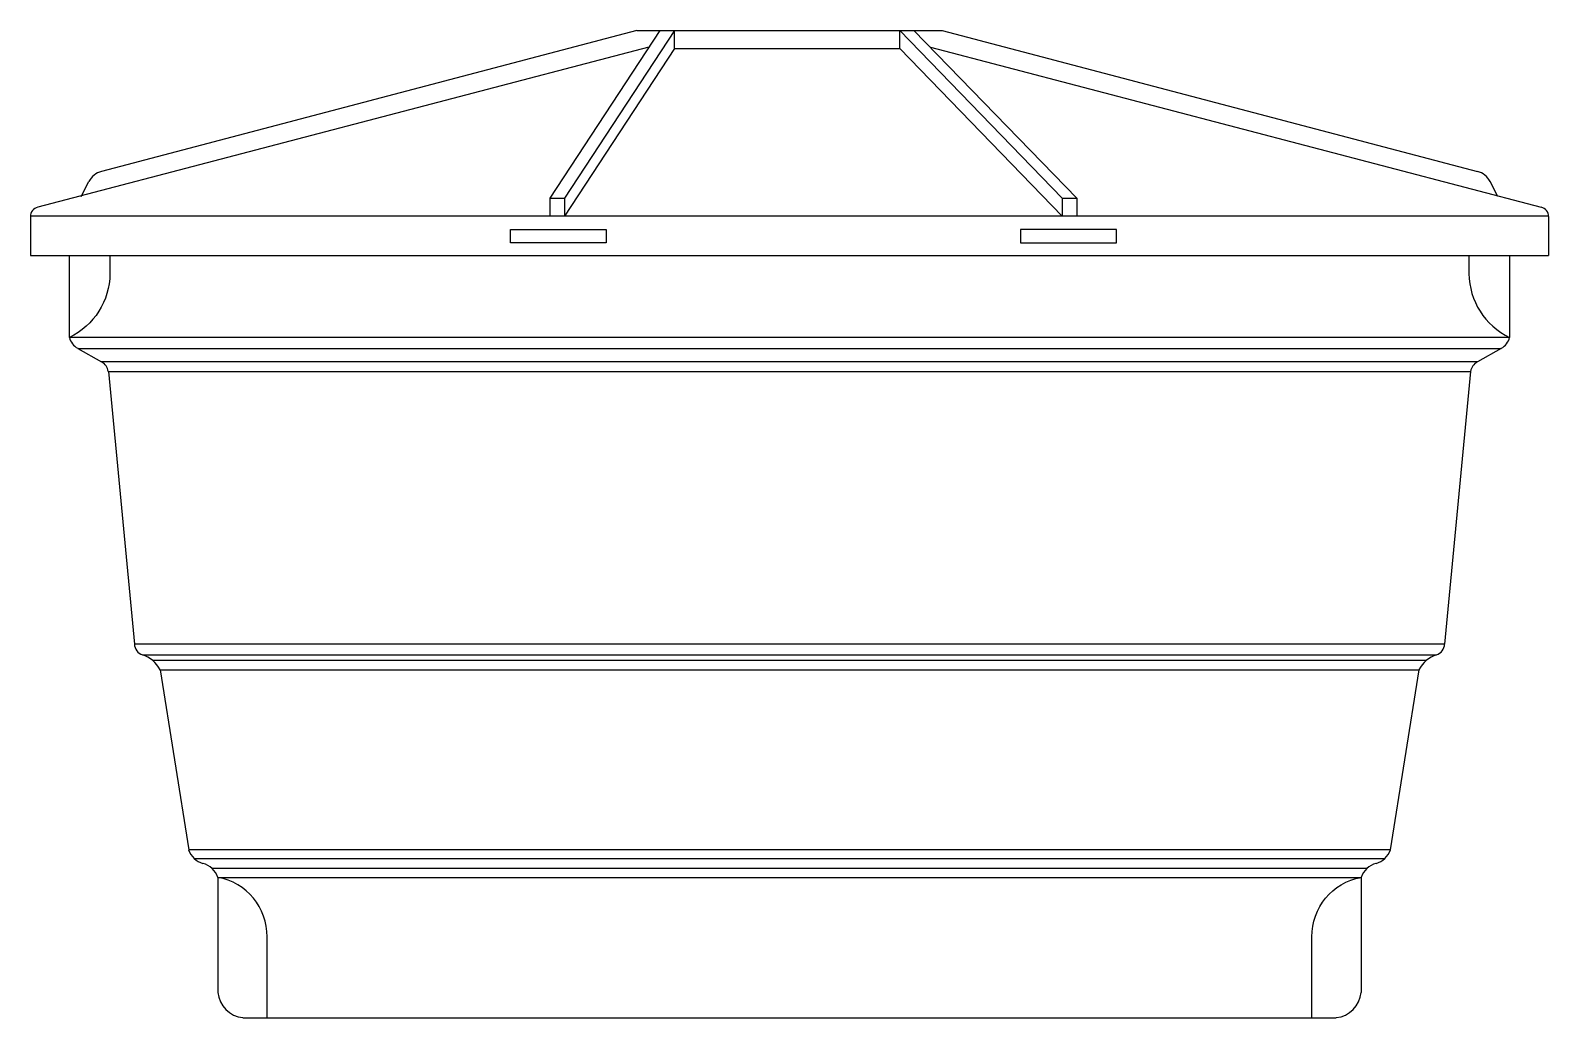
# Model space of a CAD drawing. Header units: millimetres. Extents: x 19.34 to 20.56, y 5.5 to 6.29.
import ezdxf

# ---------------------------------------------------------------- set-up
doc = ezdxf.new("R2010")
doc.units = ezdxf.units.MM
doc.header["$LTSCALE"] = 10

msp = doc.modelspace()

# ---------------------------------------------------------------- linework, layer by layer
for p, q in [((19.8255, 6.2918), (19.397, 6.1788)), ((19.8438, 6.2918), (19.7558, 6.1576)), ((19.8555, 6.2918), (19.7675, 6.1576)), ((19.8255, 6.2918), (20.0697, 6.2918)), ((19.8555, 6.2773), (19.8555, 6.2918)), ((20.0358, 6.2918), (20.1659, 6.1576)), ((20.0358, 6.2773), (20.0358, 6.2918)), ((20.0472, 6.2918), (20.1774, 6.1576)), ((20.0697, 6.2918), (20.4982, 6.1788)), ((19.835, 6.2784), (19.346, 6.1503)), ((19.8555, 6.2773), (19.7675, 6.1431)), ((19.8555, 6.2773), (20.0358, 6.2773)), ((20.0358, 6.2774), (20.1659, 6.1431)), ((20.0603, 6.2783), (20.5492, 6.1503)), ((19.3807, 6.1589), (19.387, 6.1709)), ((20.5145, 6.1589), (20.5082, 6.1709)), ((19.7558, 6.1576), (19.7558, 6.1431)), ((19.7558, 6.1576), (19.7675, 6.1576)), ((19.7675, 6.1576), (19.7675, 6.1431)), ((20.1659, 6.1576), (20.1659, 6.1431)), ((20.1659, 6.1576), (20.1774, 6.1576)), ((20.1774, 6.1576), (20.1774, 6.1431)), ((20.5551, 6.1431), (19.3401, 6.1431)), ((19.3401, 6.1429), (19.3401, 6.1118)), ((20.5551, 6.1429), (20.5551, 6.1118)), ((19.3401, 6.1118), (20.5551, 6.1118)), ((19.3714, 6.0461), (19.3714, 6.1118)), ((20.5238, 6.1118), (20.5238, 6.0461)), ((20.5238, 6.0461), (19.3714, 6.0461)), ((19.3781, 6.0374), (20.5171, 6.0374)), ((19.3781, 6.0374), (19.3971, 6.0266)), ((20.4981, 6.0266), (19.3971, 6.0266)), ((20.5171, 6.0374), (20.4981, 6.0266)), ((19.4025, 6.0189), (20.4926, 6.0189)), ((19.4025, 6.0189), (19.4233, 5.8008)), ((20.4926, 6.0189), (20.4718, 5.8008)), ((20.4718, 5.8008), (19.4233, 5.8008)), ((19.4298, 5.7922), (20.4653, 5.7922)), ((20.4571, 5.7876), (19.4381, 5.7876)), ((19.444, 5.7802), (20.4512, 5.7802)), ((19.444, 5.7802), (19.4668, 5.6361)), ((20.4512, 5.7802), (20.4284, 5.6361)), ((20.4284, 5.6361), (19.4668, 5.6361)), ((19.4712, 5.6293), (20.424, 5.6293)), ((20.4097, 5.6211), (19.4855, 5.6211)), ((19.4901, 5.6141), (20.4051, 5.6141)), ((19.4901, 5.6141), (19.4901, 5.522)), ((20.4051, 5.6141), (20.4051, 5.522)), ((19.5101, 5.5018), (20.3851, 5.5018))]:
    msp.add_line(p, q)
for points in [[(19.7243, 6.1326), (19.801, 6.1326), (19.801, 6.1218), (19.7243, 6.1218)], [(20.2092, 6.1326), (20.1325, 6.1326), (20.1325, 6.1218), (20.2092, 6.1218)]]:
    msp.add_lwpolyline(points, close=True)
for points in [[(19.4038, 6.1118), (19.4038, 6.0972, -0.284146), (19.3714, 6.0461, -1.594244)], [(20.4913, 6.1118), (20.4913, 6.0972, 0.284146), (20.5238, 6.0461, 1.594244)], [(19.5295, 5.5018), (19.5295, 5.5664, 0.367565), (19.4901, 5.6141, -11.368727)], [(20.3657, 5.5018), (20.3657, 5.5664, -0.367565), (20.4051, 5.6141, 11.368727)]]:
    msp.add_lwpolyline(points, format="xyb")
for centre, radius, start, end in [((19.4008, 6.1637), 0.0156, 103.9532, 152.3344), ((20.4944, 6.1637), 0.0156, 27.6656, 76.0468), ((19.3479, 6.1427), 0.00779, 103.9532, 178.4913), ((20.5473, 6.1427), 0.00779, 1.5087, 76.0468), ((19.3838, 6.0488), 0.0127, 191.9092, 243.1102), ((20.5114, 6.0488), 0.0127, 296.8898, 348.0908), ((19.3917, 6.0171), 0.0109, 9.3524, 60.4739), ((20.5034, 6.0171), 0.0109, 119.5261, 170.6476), ((19.4327, 5.8011), 0.00941, 182.418, 251.9973), ((20.4624, 5.8011), 0.00941, 288.0027, 357.582), ((19.4222, 5.7688), 0.0246, 27.7377, 71.9973), ((20.473, 5.7688), 0.0246, 108.0027, 152.2623), ((19.4831, 5.6418), 0.0173, 199.1953, 253.6132), ((20.4121, 5.6418), 0.0173, 286.3868, 340.8047), ((19.4732, 5.608), 0.018, 19.7841, 73.6132), ((20.422, 5.608), 0.018, 106.3868, 160.2159), ((19.5121, 5.5238), 0.022, 184.5534, 264.9297), ((20.3831, 5.5238), 0.022, 275.0703, 355.4466)]:
    msp.add_arc(centre, radius, start, end)

doc.saveas('drawing.dxf')
